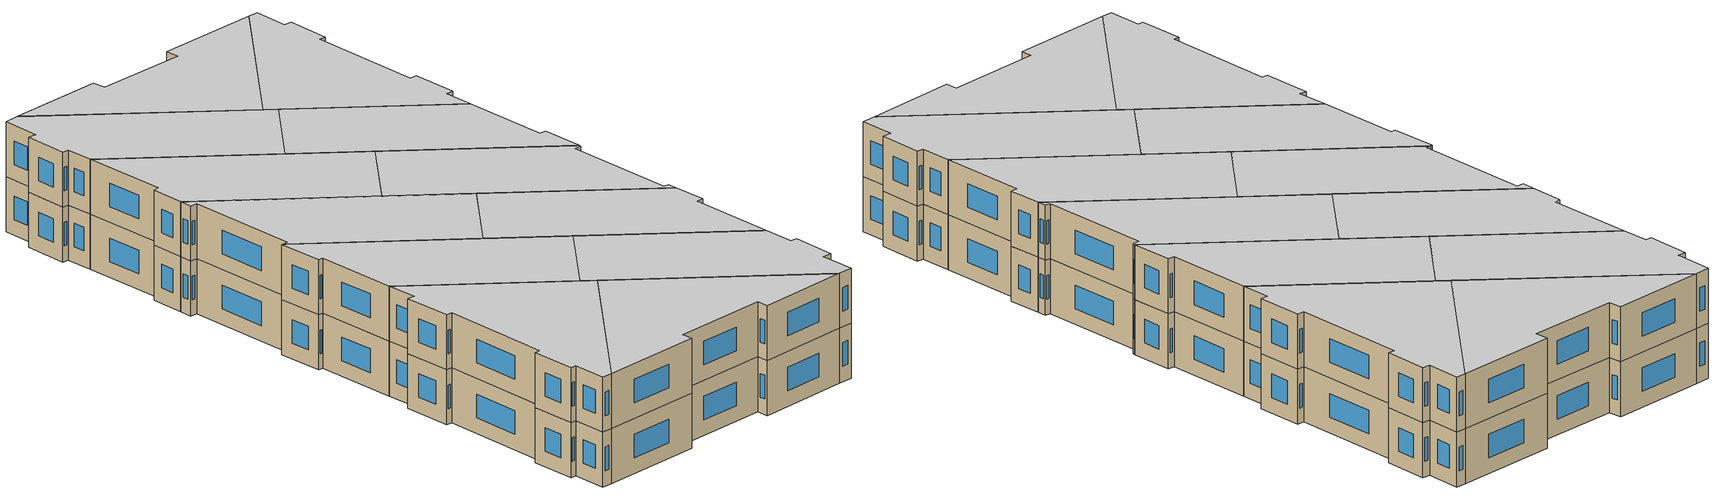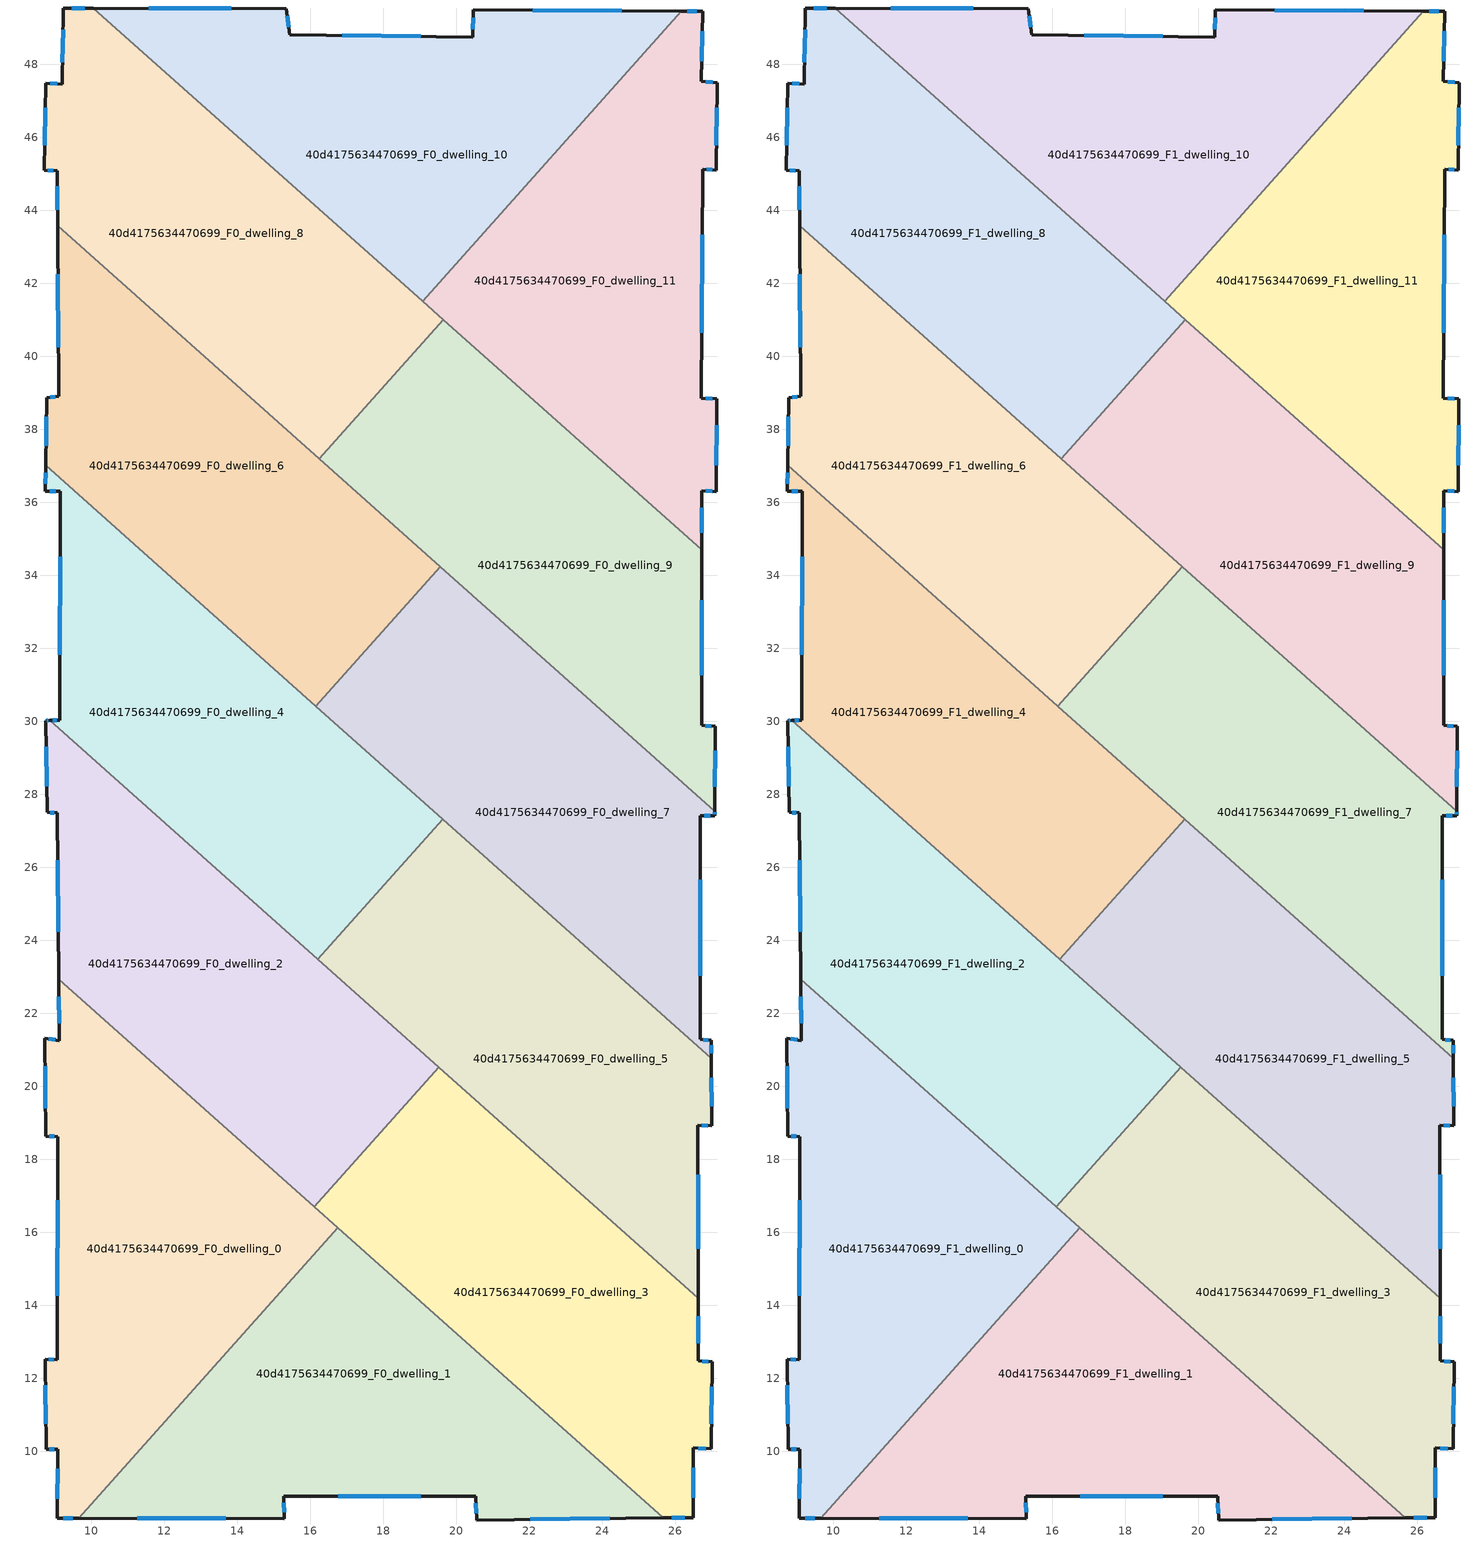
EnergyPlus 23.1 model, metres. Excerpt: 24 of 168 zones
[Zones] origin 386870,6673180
40d4175634470699_F0_dwelling_0
 floor ground (EU_floor_Construction): 16.76,16.13 9.66,8.16 9.07,8.16 9.09,10.06 8.77,10.05 8.74,12.52 9.07,12.51 9.09,18.62 8.76,18.63 8.73,21.32 9.13,21.25 9.11,22.93 z0
 wall outside (EU_wall_Construction): 9.11,22.93 9.13,21.25 8.73,21.32 8.76,18.63 9.09,18.62 9.07,12.51 8.74,12.52 8.77,10.05 9.09,10.06 9.07,8.16 9.66,8.16 z0:3
 wall to 40d4175634470699_F0_dwelling_1 (EU_wall_Construction): 9.66,8.16 16.76,16.13 z0:3
 wall to 40d4175634470699_F0_dwelling_2 (EU_wall_Construction): 16.12,16.7 9.11,22.93 z0:3
 wall to 40d4175634470699_F0_dwelling_3 (EU_wall_Construction): 16.75,16.13 16.12,16.7 z0:3
 window (EU_Window_Construction): 8.75,11.82 8.76,10.76 / 8.98,12.51 8.84,12.52 / 9.08,16.88 9.08,14.26 / 8.85,18.63 8.99,18.63 / 8.74,20.55 8.75,19.4 / 9.01,21.27 8.85,21.3 / 9.12,22.45 9.12,21.73 / 9.24,8.16 9.49,8.16 / 9.08,9.52 9.07,8.7 / 8.86,10.05 9,10.06 z0.86:2.14
40d4175634470699_F0_dwelling_1
 floor ground (EU_floor_Construction): 25.68,8.18 20.56,8.12 20.53,8.77 15.27,8.77 15.29,8.16 9.66,8.16 16.76,16.13 z0
 wall outside (EU_wall_Construction): 9.66,8.16 15.29,8.16 15.27,8.77 20.53,8.77 20.56,8.12 25.68,8.18 z0:3
 wall to 40d4175634470699_F0_dwelling_3 (EU_wall_Construction): 25.68,8.18 16.76,16.13 z0:3
 window (EU_Window_Construction): 11.27,8.16 13.68,8.16 / 22.02,8.14 24.22,8.16 / 20.54,8.58 20.56,8.3 / 16.78,8.77 19.03,8.77 / 15.29,8.33 15.28,8.6 z0.86:2.14
40d4175634470699_F0_dwelling_10
 floor ground (EU_floor_Construction): 26.16,49.45 19.08,41.5 10.06,49.54 15.35,49.53 15.45,48.81 20.46,48.74 20.47,49.49 z0
 wall outside (EU_wall_Construction): 26.16,49.45 20.47,49.49 20.46,48.74 15.45,48.81 15.35,49.53 10.06,49.54 z0:3
 wall to 40d4175634470699_F0_dwelling_11 (EU_wall_Construction): 19.08,41.5 26.16,49.45 z0:3
 wall to 40d4175634470699_F0_dwelling_8 (EU_wall_Construction): 10.06,49.54 19.08,41.5 z0:3
 window (EU_Window_Construction): 13.84,49.53 11.57,49.53 / 15.42,49.02 15.38,49.32 / 19.03,48.76 16.88,48.79 / 20.47,49.28 20.46,48.95 / 24.54,49.46 22.1,49.48 z0.86:2.14
40d4175634470699_F0_dwelling_11
 floor ground (EU_floor_Construction): 26.76,49.45 26.71,47.53 27.16,47.49 27.12,45.1 26.76,45.12 26.72,38.85 27.14,38.83 27.13,36.29 26.72,36.32 26.72,34.7 19.08,41.5 26.16,49.45 z0
 wall outside (EU_wall_Construction): 26.72,34.7 26.72,36.32 27.13,36.29 27.14,38.83 26.72,38.85 26.76,45.12 27.12,45.1 27.16,47.49 26.71,47.53 26.76,49.45 26.16,49.45 z0:3
 wall to 40d4175634470699_F0_dwelling_9 (EU_wall_Construction): 19.65,41 26.72,34.7 z0:3
 wall to 40d4175634470699_F0_dwelling_8 (EU_wall_Construction): 19.08,41.5 19.65,41 z0:3
 window (EU_Window_Construction): 27.13,45.78 27.15,46.81 / 26.86,45.12 27.02,45.11 / 26.73,40.64 26.75,43.33 / 27.02,38.84 26.84,38.84 / 27.13,37.02 27.14,38.11 / 26.84,36.31 27.01,36.3 / 26.72,35.16 26.72,35.85 / 26.59,49.45 26.33,49.45 / 26.73,48.07 26.74,48.9 / 27.03,47.5 26.84,47.52 z0.86:2.14
40d4175634470699_F0_dwelling_2
 floor ground (EU_floor_Construction): 19.53,20.52 16.12,16.7 9.11,22.93 9.07,27.5 8.8,27.5 8.75,30.02 8.86,30.02 z0
 wall outside (EU_wall_Construction): 8.86,30.02 8.75,30.02 8.8,27.5 9.07,27.5 9.11,22.93 z0:3
 wall to 40d4175634470699_F0_dwelling_3 (EU_wall_Construction): 16.12,16.7 19.53,20.52 z0:3
 wall to 40d4175634470699_F0_dwelling_4 (EU_wall_Construction): 16.21,23.48 8.86,30.02 z0:3
 wall to 40d4175634470699_F0_dwelling_5 (EU_wall_Construction): 19.53,20.52 16.21,23.48 z0:3
 window (EU_Window_Construction): 8.77,29.3 8.79,28.22 / 8.83,30.02 8.78,30.02 / 9.08,26.19 9.1,24.24 / 8.88,27.5 8.99,27.5 z0.86:2.14
40d4175634470699_F0_dwelling_3
 floor ground (EU_floor_Construction): 26.64,14.19 26.64,12.48 27.02,12.45 26.99,10.07 26.49,10.09 26.5,8.19 25.68,8.18 16.12,16.7 19.53,20.52 z0
 wall outside (EU_wall_Construction): 25.68,8.18 26.5,8.19 26.49,10.09 26.99,10.07 27.02,12.45 26.64,12.48 26.64,14.19 z0:3
 wall to 40d4175634470699_F0_dwelling_5 (EU_wall_Construction): 26.64,14.19 19.53,20.52 z0:3
 window (EU_Window_Construction): 26.5,8.73 26.49,9.55 / 25.91,8.18 26.26,8.18 / 26.64,12.97 26.64,13.7 / 26.91,12.46 26.75,12.47 / 27,10.75 27.01,11.77 / 26.63,10.09 26.85,10.08 z0.86:2.14
40d4175634470699_F0_dwelling_4
 floor ground (EU_floor_Construction): 19.64,27.32 16.21,23.48 8.86,30.02 9.15,30.03 9.15,36.3 8.75,36.3 8.76,37.01 z0
 wall outside (EU_wall_Construction): 8.76,37.01 8.75,36.3 9.15,36.3 9.15,30.03 8.86,30.02 z0:3
 wall to 40d4175634470699_F0_dwelling_5 (EU_wall_Construction): 16.21,23.48 19.64,27.32 z0:3
 wall to 40d4175634470699_F0_dwelling_6 (EU_wall_Construction): 16.16,30.42 8.76,37.01 z0:3
 wall to 40d4175634470699_F0_dwelling_7 (EU_wall_Construction): 19.64,27.32 16.16,30.42 z0:3
 window (EU_Window_Construction): 8.86,36.3 9.04,36.3 / 8.75,36.81 8.75,36.5 / 9.07,30.03 8.95,30.03 / 9.15,34.51 9.15,31.82 z0.86:2.14
40d4175634470699_F0_dwelling_5
 floor ground (EU_floor_Construction): 26.99,20.76 27.01,18.92 26.63,18.93 26.64,14.19 16.21,23.48 19.64,27.32 z0
 wall outside (EU_wall_Construction): 26.64,14.19 26.63,18.93 27.01,18.92 26.99,20.76 z0:3
 wall to 40d4175634470699_F0_dwelling_7 (EU_wall_Construction): 26.99,20.76 19.64,27.32 z0:3
 window (EU_Window_Construction): 27,19.45 27,20.24 / 26.74,18.93 26.9,18.93 / 26.63,15.55 26.63,17.58 z0.86:2.14
40d4175634470699_F0_dwelling_6
 floor ground (EU_floor_Construction): 19.56,34.24 16.16,30.42 8.76,37.01 8.78,38.87 9.12,38.91 9.08,43.58 z0
 wall outside (EU_wall_Construction): 9.08,43.58 9.12,38.91 8.78,38.87 8.76,37.01 z0:3
 wall to 40d4175634470699_F0_dwelling_7 (EU_wall_Construction): 16.16,30.42 19.56,34.24 z0:3
 wall to 40d4175634470699_F0_dwelling_8 (EU_wall_Construction): 16.26,37.19 9.08,43.58 z0:3
 wall to 40d4175634470699_F0_dwelling_9 (EU_wall_Construction): 19.56,34.24 16.26,37.19 z0:3
 window (EU_Window_Construction): 9.09,42.24 9.11,40.24 / 8.78,38.34 8.77,37.54 / 9.02,38.89 8.88,38.88 z0.86:2.14
40d4175634470699_F0_dwelling_7
 floor ground (EU_floor_Construction): 27.08,27.54 27.08,27.41 26.69,27.41 26.68,21.28 26.99,21.26 26.99,20.76 16.16,30.42 19.56,34.24 z0
 wall outside (EU_wall_Construction): 26.99,20.76 26.99,21.26 26.68,21.28 26.69,27.41 27.08,27.41 27.08,27.54 z0:3
 wall to 40d4175634470699_F0_dwelling_9 (EU_wall_Construction): 27.08,27.54 19.56,34.24 z0:3
 window (EU_Window_Construction): 26.99,20.91 26.99,21.12 / 27.08,27.45 27.08,27.5 / 26.8,27.41 26.97,27.41 / 26.69,23.03 26.69,25.66 / 26.9,21.27 26.77,21.28 z0.86:2.14
40d4175634470699_F0_dwelling_8
 floor ground (EU_floor_Construction): 19.65,41 16.26,37.19 9.08,43.58 9.07,45.08 8.72,45.09 8.76,47.48 9.21,47.46 9.24,49.54 10.06,49.54 z0
 wall outside (EU_wall_Construction): 10.06,49.54 9.24,49.54 9.21,47.46 8.76,47.48 8.72,45.09 9.07,45.08 9.08,43.58 z0:3
 wall to 40d4175634470699_F0_dwelling_9 (EU_wall_Construction): 16.26,37.19 19.65,41 z0:3
 window (EU_Window_Construction): 8.75,46.8 8.73,45.78 / 9.08,47.46 8.89,47.48 / 9.23,48.94 9.22,48.05 / 9.83,49.54 9.48,49.54 / 9.08,44.65 9.08,44.01 / 8.82,45.09 8.97,45.09 z0.86:2.14
40d4175634470699_F0_dwelling_9
 floor ground (EU_floor_Construction): 26.72,34.7 26.72,29.89 27.1,29.86 27.08,27.54 16.26,37.19 19.65,41 z0
 wall outside (EU_wall_Construction): 27.08,27.54 27.1,29.86 26.72,29.89 26.72,34.7 z0:3
 window (EU_Window_Construction): 26.72,31.26 26.72,33.32 / 26.99,29.87 26.83,29.88 / 27.09,28.2 27.1,29.2 z0.86:2.14
40d4175634470699_F1_dwelling_0
 floor to 40d4175634470699_F0_dwelling_0 (EU_floor_Construction): 16.76,16.13 9.66,8.16 9.07,8.16 9.09,10.06 8.77,10.05 8.74,12.52 9.07,12.51 9.09,18.62 8.76,18.63 8.73,21.32 9.13,21.25 9.11,22.93 z3
 wall outside (EU_wall_Construction): 9.11,22.93 9.13,21.25 8.73,21.32 8.76,18.63 9.09,18.62 9.07,12.51 8.74,12.52 8.77,10.05 9.09,10.06 9.07,8.16 9.66,8.16 z3:6
 wall to 40d4175634470699_F1_dwelling_1 (EU_wall_Construction): 9.66,8.16 16.76,16.13 z3:6
 wall to 40d4175634470699_F1_dwelling_2 (EU_wall_Construction): 16.12,16.7 9.11,22.93 z3:6
 wall to 40d4175634470699_F1_dwelling_3 (EU_wall_Construction): 16.75,16.13 16.12,16.7 z3:6
 window (EU_Window_Construction): 8.75,11.82 8.76,10.76 / 8.98,12.51 8.84,12.52 / 9.08,16.88 9.08,14.26 / 8.85,18.63 8.99,18.63 / 8.74,20.55 8.75,19.4 / 9.01,21.27 8.85,21.3 / 9.12,22.45 9.12,21.73 / 9.24,8.16 9.49,8.16 / 9.08,9.52 9.07,8.7 / 8.86,10.05 9,10.06 z3.86:5.14
 ceiling to 40d4175634470699_F2_dwelling_0 (EU_floor_Construction): 9.66,8.16 16.76,16.13 9.11,22.93 9.13,21.25 8.73,21.32 8.76,18.63 9.09,18.62 9.07,12.51 8.74,12.52 8.77,10.05 9.09,10.06 9.07,8.16 z6
40d4175634470699_F1_dwelling_1
 floor to 40d4175634470699_F0_dwelling_1 (EU_floor_Construction): 25.68,8.18 20.56,8.12 20.53,8.77 15.27,8.77 15.29,8.16 9.66,8.16 16.76,16.13 z3
 wall outside (EU_wall_Construction): 9.66,8.16 15.29,8.16 15.27,8.77 20.53,8.77 20.56,8.12 25.68,8.18 z3:6
 wall to 40d4175634470699_F1_dwelling_3 (EU_wall_Construction): 25.68,8.18 16.76,16.13 z3:6
 window (EU_Window_Construction): 11.27,8.16 13.68,8.16 / 22.02,8.14 24.22,8.16 / 20.54,8.58 20.56,8.3 / 16.78,8.77 19.03,8.77 / 15.29,8.33 15.28,8.6 z3.86:5.14
 ceiling to 40d4175634470699_F2_dwelling_1 (EU_floor_Construction): 25.68,8.18 16.76,16.13 9.66,8.16 15.29,8.16 15.27,8.77 20.53,8.77 20.56,8.12 z6
40d4175634470699_F1_dwelling_10
 floor to 40d4175634470699_F0_dwelling_10 (EU_floor_Construction): 26.16,49.45 19.08,41.5 10.06,49.54 15.35,49.53 15.45,48.81 20.46,48.74 20.47,49.49 z3
 wall outside (EU_wall_Construction): 26.16,49.45 20.47,49.49 20.46,48.74 15.45,48.81 15.35,49.53 10.06,49.54 z3:6
 wall to 40d4175634470699_F1_dwelling_11 (EU_wall_Construction): 19.08,41.5 26.16,49.45 z3:6
 wall to 40d4175634470699_F1_dwelling_8 (EU_wall_Construction): 10.06,49.54 19.08,41.5 z3:6
 window (EU_Window_Construction): 13.84,49.53 11.57,49.53 / 15.42,49.02 15.38,49.32 / 19.03,48.76 16.88,48.79 / 20.47,49.28 20.46,48.95 / 24.54,49.46 22.1,49.48 z3.86:5.14
 ceiling to 40d4175634470699_F2_dwelling_10 (EU_floor_Construction): 19.08,41.5 26.16,49.45 20.47,49.49 20.46,48.74 15.45,48.81 15.35,49.53 10.06,49.54 z6
40d4175634470699_F1_dwelling_11
 floor to 40d4175634470699_F0_dwelling_11 (EU_floor_Construction): 26.76,49.45 26.71,47.53 27.16,47.49 27.12,45.1 26.76,45.12 26.72,38.85 27.14,38.83 27.13,36.29 26.72,36.32 26.72,34.7 19.08,41.5 26.16,49.45 z3
 wall outside (EU_wall_Construction): 26.72,34.7 26.72,36.32 27.13,36.29 27.14,38.83 26.72,38.85 26.76,45.12 27.12,45.1 27.16,47.49 26.71,47.53 26.76,49.45 26.16,49.45 z3:6
 wall to 40d4175634470699_F1_dwelling_9 (EU_wall_Construction): 19.65,41 26.72,34.7 z3:6
 wall to 40d4175634470699_F1_dwelling_8 (EU_wall_Construction): 19.08,41.5 19.65,41 z3:6
 window (EU_Window_Construction): 27.13,45.78 27.15,46.81 / 26.86,45.12 27.02,45.11 / 26.73,40.64 26.75,43.33 / 27.02,38.84 26.84,38.84 / 27.13,37.02 27.14,38.11 / 26.84,36.31 27.01,36.3 / 26.72,35.16 26.72,35.85 / 26.59,49.45 26.33,49.45 / 26.73,48.07 26.74,48.9 / 27.03,47.5 26.84,47.52 z3.86:5.14
 ceiling to 40d4175634470699_F2_dwelling_11 (EU_floor_Construction): 26.72,34.7 26.72,36.32 27.13,36.29 27.14,38.83 26.72,38.85 26.76,45.12 27.12,45.1 27.16,47.49 26.71,47.53 26.76,49.45 26.16,49.45 19.08,41.5 z6
40d4175634470699_F1_dwelling_2
 floor to 40d4175634470699_F0_dwelling_2 (EU_floor_Construction): 19.53,20.52 16.12,16.7 9.11,22.93 9.07,27.5 8.8,27.5 8.75,30.02 8.86,30.02 z3
 wall outside (EU_wall_Construction): 8.86,30.02 8.75,30.02 8.8,27.5 9.07,27.5 9.11,22.93 z3:6
 wall to 40d4175634470699_F1_dwelling_3 (EU_wall_Construction): 16.12,16.7 19.53,20.52 z3:6
 wall to 40d4175634470699_F1_dwelling_4 (EU_wall_Construction): 16.21,23.48 8.86,30.02 z3:6
 wall to 40d4175634470699_F1_dwelling_5 (EU_wall_Construction): 19.53,20.52 16.21,23.48 z3:6
 window (EU_Window_Construction): 8.77,29.3 8.79,28.22 / 8.83,30.02 8.78,30.02 / 9.08,26.19 9.1,24.24 / 8.88,27.5 8.99,27.5 z3.86:5.14
 ceiling to 40d4175634470699_F2_dwelling_2 (EU_floor_Construction): 16.12,16.7 19.53,20.52 8.86,30.02 8.75,30.02 8.8,27.5 9.07,27.5 9.11,22.93 z6
40d4175634470699_F1_dwelling_3
 floor to 40d4175634470699_F0_dwelling_3 (EU_floor_Construction): 26.64,14.19 26.64,12.48 27.02,12.45 26.99,10.07 26.49,10.09 26.5,8.19 25.68,8.18 16.12,16.7 19.53,20.52 z3
 wall outside (EU_wall_Construction): 25.68,8.18 26.5,8.19 26.49,10.09 26.99,10.07 27.02,12.45 26.64,12.48 26.64,14.19 z3:6
 wall to 40d4175634470699_F1_dwelling_5 (EU_wall_Construction): 26.64,14.19 19.53,20.52 z3:6
 window (EU_Window_Construction): 26.5,8.73 26.49,9.55 / 25.91,8.18 26.26,8.18 / 26.64,12.97 26.64,13.7 / 26.91,12.46 26.75,12.47 / 27,10.75 27.01,11.77 / 26.63,10.09 26.85,10.08 z3.86:5.14
 ceiling to 40d4175634470699_F2_dwelling_3 (EU_floor_Construction): 26.5,8.19 26.49,10.09 26.99,10.07 27.02,12.45 26.64,12.48 26.64,14.19 19.53,20.52 16.12,16.7 25.68,8.18 z6
40d4175634470699_F1_dwelling_4
 floor to 40d4175634470699_F0_dwelling_4 (EU_floor_Construction): 19.64,27.32 16.21,23.48 8.86,30.02 9.15,30.03 9.15,36.3 8.75,36.3 8.76,37.01 z3
 wall outside (EU_wall_Construction): 8.76,37.01 8.75,36.3 9.15,36.3 9.15,30.03 8.86,30.02 z3:6
 wall to 40d4175634470699_F1_dwelling_5 (EU_wall_Construction): 16.21,23.48 19.64,27.32 z3:6
 wall to 40d4175634470699_F1_dwelling_6 (EU_wall_Construction): 16.16,30.42 8.76,37.01 z3:6
 wall to 40d4175634470699_F1_dwelling_7 (EU_wall_Construction): 19.64,27.32 16.16,30.42 z3:6
 window (EU_Window_Construction): 8.86,36.3 9.04,36.3 / 8.75,36.81 8.75,36.5 / 9.07,30.03 8.95,30.03 / 9.15,34.51 9.15,31.82 z3.86:5.14
 ceiling to 40d4175634470699_F2_dwelling_4 (EU_floor_Construction): 16.21,23.48 19.64,27.32 8.76,37.01 8.75,36.3 9.15,36.3 9.15,30.03 8.86,30.02 z6
40d4175634470699_F1_dwelling_5
 floor to 40d4175634470699_F0_dwelling_5 (EU_floor_Construction): 26.99,20.76 27.01,18.92 26.63,18.93 26.64,14.19 16.21,23.48 19.64,27.32 z3
 wall outside (EU_wall_Construction): 26.64,14.19 26.63,18.93 27.01,18.92 26.99,20.76 z3:6
 wall to 40d4175634470699_F1_dwelling_7 (EU_wall_Construction): 26.99,20.76 19.64,27.32 z3:6
 window (EU_Window_Construction): 27,19.45 27,20.24 / 26.74,18.93 26.9,18.93 / 26.63,15.55 26.63,17.58 z3.86:5.14
 ceiling to 40d4175634470699_F2_dwelling_5 (EU_floor_Construction): 26.64,14.19 26.63,18.93 27.01,18.92 26.99,20.76 19.64,27.32 16.21,23.48 z6
40d4175634470699_F1_dwelling_6
 floor to 40d4175634470699_F0_dwelling_6 (EU_floor_Construction): 19.56,34.24 16.16,30.42 8.76,37.01 8.78,38.87 9.12,38.91 9.08,43.58 z3
 wall outside (EU_wall_Construction): 9.08,43.58 9.12,38.91 8.78,38.87 8.76,37.01 z3:6
 wall to 40d4175634470699_F1_dwelling_7 (EU_wall_Construction): 16.16,30.42 19.56,34.24 z3:6
 wall to 40d4175634470699_F1_dwelling_8 (EU_wall_Construction): 16.26,37.19 9.08,43.58 z3:6
 wall to 40d4175634470699_F1_dwelling_9 (EU_wall_Construction): 19.56,34.24 16.26,37.19 z3:6
 window (EU_Window_Construction): 9.09,42.24 9.11,40.24 / 8.78,38.34 8.77,37.54 / 9.02,38.89 8.88,38.88 z3.86:5.14
 ceiling to 40d4175634470699_F2_dwelling_6 (EU_floor_Construction): 16.16,30.42 19.56,34.24 9.08,43.58 9.12,38.91 8.78,38.87 8.76,37.01 z6
40d4175634470699_F1_dwelling_7
 floor to 40d4175634470699_F0_dwelling_7 (EU_floor_Construction): 27.08,27.54 27.08,27.41 26.69,27.41 26.68,21.28 26.99,21.26 26.99,20.76 16.16,30.42 19.56,34.24 z3
 wall outside (EU_wall_Construction): 26.99,20.76 26.99,21.26 26.68,21.28 26.69,27.41 27.08,27.41 27.08,27.54 z3:6
 wall to 40d4175634470699_F1_dwelling_9 (EU_wall_Construction): 27.08,27.54 19.56,34.24 z3:6
 window (EU_Window_Construction): 26.99,20.91 26.99,21.12 / 27.08,27.45 27.08,27.5 / 26.8,27.41 26.97,27.41 / 26.69,23.03 26.69,25.66 / 26.9,21.27 26.77,21.28 z3.86:5.14
 ceiling to 40d4175634470699_F2_dwelling_7 (EU_floor_Construction): 26.99,20.76 26.99,21.26 26.68,21.28 26.69,27.41 27.08,27.41 27.08,27.54 19.56,34.24 16.16,30.42 z6
40d4175634470699_F1_dwelling_8
 floor to 40d4175634470699_F0_dwelling_8 (EU_floor_Construction): 19.65,41 16.26,37.19 9.08,43.58 9.07,45.08 8.72,45.09 8.76,47.48 9.21,47.46 9.24,49.54 10.06,49.54 z3
 wall outside (EU_wall_Construction): 10.06,49.54 9.24,49.54 9.21,47.46 8.76,47.48 8.72,45.09 9.07,45.08 9.08,43.58 z3:6
 wall to 40d4175634470699_F1_dwelling_9 (EU_wall_Construction): 16.26,37.19 19.65,41 z3:6
 window (EU_Window_Construction): 8.75,46.8 8.73,45.78 / 9.08,47.46 8.89,47.48 / 9.23,48.94 9.22,48.05 / 9.83,49.54 9.48,49.54 / 9.08,44.65 9.08,44.01 / 8.82,45.09 8.97,45.09 z3.86:5.14
 ceiling to 40d4175634470699_F2_dwelling_8 (EU_floor_Construction): 16.26,37.19 19.65,41 10.06,49.54 9.24,49.54 9.21,47.46 8.76,47.48 8.72,45.09 9.07,45.08 9.08,43.58 z6
40d4175634470699_F1_dwelling_9
 floor to 40d4175634470699_F0_dwelling_9 (EU_floor_Construction): 26.72,34.7 26.72,29.89 27.1,29.86 27.08,27.54 16.26,37.19 19.65,41 z3
 wall outside (EU_wall_Construction): 27.08,27.54 27.1,29.86 26.72,29.89 26.72,34.7 z3:6
 window (EU_Window_Construction): 26.72,31.26 26.72,33.32 / 26.99,29.87 26.83,29.88 / 27.09,28.2 27.1,29.2 z3.86:5.14
 ceiling to 40d4175634470699_F2_dwelling_9 (EU_floor_Construction): 27.08,27.54 27.1,29.86 26.72,29.89 26.72,34.7 19.65,41 16.26,37.19 z6
[Building]
EU S2 Campaign: North Axis=0; Terrain=City; Solar Distribution=FullExterior
[Site:Location]
Helsinki-Vantaa.AP: Latitude=60.317; Longitude=24.963; Time Zone=2; Elevation=54.6
[SizingPeriod:WeatherFileDays]
AnnualSizingPeriod: Begin Month=1; Begin Day of Month=1; End Month=12; End Day of Month=31; Day of Week for Start Day=Monday; Use Weather File Daylight Saving Period=No; Use Weather File Rain and Snow Indicators=No
[MATERIAL]
EU_InternalMass_Material: Roughness=MediumRough; Thickness=0.1; Conductivity=1; Density=1800; Specific Heat=900; Thermal Absorptance=0.9; Solar Absorptance=0.7; Visible Absorptance=0.7
[MATERIAL:NOMASS] Roughness=MediumRough; Thermal Absorptance=0.9; Solar Absorptance=0.7; Visible Absorptance=0.7
Name | Thermal Resistance
EU_wall_NoMass | 1.10183
EU_floor_NoMass | 1.70606
[WINDOWMATERIAL:SIMPLEGLAZINGSYSTEM]
EU_Window_SimpleGlazing: UFactor=3.11035; Solar Heat Gain Coefficient=0.8; Visible Transmittance=0.8
[CONSTRUCTION]
EU_wall_Construction: EU_wall_NoMass
EU_floor_Construction: EU_floor_NoMass
EU_Window_Construction: EU_Window_SimpleGlazing
EU_InternalMass_Construction: EU_InternalMass_Material
[ZONE] Type=1; Multiplier=1; Ceiling Height=autocalculate; Floor Area=autocalculate; Part of Total Floor Area=Yes
Name | Volume
40d4175634470699_F0_dwelling_0; 40d4175634470699_F1_dwelling_0 | 182.211
40d4175634470699_F0_dwelling_1; 40d4175634470699_F1_dwelling_1; 40d4175634470699_F0_dwelling_6; 40d4175634470699_F1_dwelling_6 | 182.188
40d4175634470699_F0_dwelling_10; 40d4175634470699_F1_dwelling_10; 40d4175634470699_F0_dwelling_3; 40d4175634470699_F1_dwelling_3 | 182.21
40d4175634470699_F0_dwelling_11; 40d4175634470699_F1_dwelling_11 | 182.204
40d4175634470699_F0_dwelling_2; 40d4175634470699_F1_dwelling_2 | 182.213
40d4175634470699_F0_dwelling_4; 40d4175634470699_F1_dwelling_4 | 182.209
40d4175634470699_F0_dwelling_5; 40d4175634470699_F1_dwelling_5 | 182.194
40d4175634470699_F0_dwelling_7; 40d4175634470699_F1_dwelling_7 | 182.202
40d4175634470699_F0_dwelling_8; 40d4175634470699_F1_dwelling_8 | 182.199
40d4175634470699_F0_dwelling_9; 40d4175634470699_F1_dwelling_9 | 182.205
[INTERNALMASS] Construction=EU_InternalMass_Construction
Name | Zone or ZoneList | Surface Area
40d4175634470699_F0_dwelling_0_EU_InternalMass | 40d4175634470699_F0_dwelling_0 | 60.7366
40d4175634470699_F0_dwelling_1_EU_InternalMass | 40d4175634470699_F0_dwelling_1 | 60.7292
40d4175634470699_F0_dwelling_2_EU_InternalMass | 40d4175634470699_F0_dwelling_2 | 60.7376
40d4175634470699_F0_dwelling_3_EU_InternalMass | 40d4175634470699_F0_dwelling_3 | 60.7371
40d4175634470699_F0_dwelling_4_EU_InternalMass | 40d4175634470699_F0_dwelling_4 | 60.7362
40d4175634470699_F0_dwelling_5_EU_InternalMass | 40d4175634470699_F0_dwelling_5 | 60.7312
40d4175634470699_F0_dwelling_6_EU_InternalMass | 40d4175634470699_F0_dwelling_6 | 60.729
40d4175634470699_F0_dwelling_7_EU_InternalMass | 40d4175634470699_F0_dwelling_7 | 60.7345
40d4175634470699_F0_dwelling_8_EU_InternalMass | 40d4175634470699_F0_dwelling_8 | 60.7332
40d4175634470699_F0_dwelling_9_EU_InternalMass | 40d4175634470699_F0_dwelling_9 | 60.7349
40d4175634470699_F0_dwelling_10_EU_InternalMass | 40d4175634470699_F0_dwelling_10 | 60.7366
40d4175634470699_F0_dwelling_11_EU_InternalMass | 40d4175634470699_F0_dwelling_11 | 60.7352
40d4175634470699_F1_dwelling_0_EU_InternalMass | 40d4175634470699_F1_dwelling_0 | 60.7366
40d4175634470699_F1_dwelling_1_EU_InternalMass | 40d4175634470699_F1_dwelling_1 | 60.7292
40d4175634470699_F1_dwelling_2_EU_InternalMass | 40d4175634470699_F1_dwelling_2 | 60.7376
40d4175634470699_F1_dwelling_3_EU_InternalMass | 40d4175634470699_F1_dwelling_3 | 60.7371
40d4175634470699_F1_dwelling_4_EU_InternalMass | 40d4175634470699_F1_dwelling_4 | 60.7362
40d4175634470699_F1_dwelling_5_EU_InternalMass | 40d4175634470699_F1_dwelling_5 | 60.7312
40d4175634470699_F1_dwelling_6_EU_InternalMass | 40d4175634470699_F1_dwelling_6 | 60.729
40d4175634470699_F1_dwelling_7_EU_InternalMass | 40d4175634470699_F1_dwelling_7 | 60.7345
40d4175634470699_F1_dwelling_8_EU_InternalMass | 40d4175634470699_F1_dwelling_8 | 60.7332
40d4175634470699_F1_dwelling_9_EU_InternalMass | 40d4175634470699_F1_dwelling_9 | 60.7349
40d4175634470699_F1_dwelling_10_EU_InternalMass | 40d4175634470699_F1_dwelling_10 | 60.7366
40d4175634470699_F1_dwelling_11_EU_InternalMass | 40d4175634470699_F1_dwelling_11 | 60.7352
[OTHEREQUIPMENT] Fuel Type=Electricity; Design Level Calculation Method=Watts/Area; Power per Zone Floor Area=1; Fraction Latent=0; Fraction Radiant=0; Fraction Lost=0; Carbon Dioxide Generation Rate=0; EndUse Subcategory=EU_Step8_InternalGains
Name | Zone or ZoneList or Space or SpaceList | Schedule
EU_Step8_InternalGain_40d4175634470699_F0_dwelling_0_f000 | 40d4175634470699_F0_dwelling_0 | EU_Step8_GainSchedule_40d4175634470699_F0_dwelling_0_f000
EU_Step8_InternalGain_40d4175634470699_F0_dwelling_1_f000 | 40d4175634470699_F0_dwelling_1 | EU_Step8_GainSchedule_40d4175634470699_F0_dwelling_1_f000
EU_Step8_InternalGain_40d4175634470699_F0_dwelling_2_f000 | 40d4175634470699_F0_dwelling_2 | EU_Step8_GainSchedule_40d4175634470699_F0_dwelling_2_f000
EU_Step8_InternalGain_40d4175634470699_F0_dwelling_3_f000 | 40d4175634470699_F0_dwelling_3 | EU_Step8_GainSchedule_40d4175634470699_F0_dwelling_3_f000
EU_Step8_InternalGain_40d4175634470699_F0_dwelling_4_f000 | 40d4175634470699_F0_dwelling_4 | EU_Step8_GainSchedule_40d4175634470699_F0_dwelling_4_f000
EU_Step8_InternalGain_40d4175634470699_F0_dwelling_5_f000 | 40d4175634470699_F0_dwelling_5 | EU_Step8_GainSchedule_40d4175634470699_F0_dwelling_5_f000
EU_Step8_InternalGain_40d4175634470699_F0_dwelling_6_f000 | 40d4175634470699_F0_dwelling_6 | EU_Step8_GainSchedule_40d4175634470699_F0_dwelling_6_f000
EU_Step8_InternalGain_40d4175634470699_F0_dwelling_7_f000 | 40d4175634470699_F0_dwelling_7 | EU_Step8_GainSchedule_40d4175634470699_F0_dwelling_7_f000
EU_Step8_InternalGain_40d4175634470699_F0_dwelling_8_f000 | 40d4175634470699_F0_dwelling_8 | EU_Step8_GainSchedule_40d4175634470699_F0_dwelling_8_f000
EU_Step8_InternalGain_40d4175634470699_F0_dwelling_9_f000 | 40d4175634470699_F0_dwelling_9 | EU_Step8_GainSchedule_40d4175634470699_F0_dwelling_9_f000
EU_Step8_InternalGain_40d4175634470699_F0_dwelling_10_f000 | 40d4175634470699_F0_dwelling_10 | EU_Step8_GainSchedule_40d4175634470699_F0_dwelling_10_f000
EU_Step8_InternalGain_40d4175634470699_F0_dwelling_11_f000 | 40d4175634470699_F0_dwelling_11 | EU_Step8_GainSchedule_40d4175634470699_F0_dwelling_11_f000
EU_Step8_InternalGain_40d4175634470699_F1_dwelling_0_f000 | 40d4175634470699_F1_dwelling_0 | EU_Step8_GainSchedule_40d4175634470699_F1_dwelling_0_f000
EU_Step8_InternalGain_40d4175634470699_F1_dwelling_1_f000 | 40d4175634470699_F1_dwelling_1 | EU_Step8_GainSchedule_40d4175634470699_F1_dwelling_1_f000
EU_Step8_InternalGain_40d4175634470699_F1_dwelling_2_f000 | 40d4175634470699_F1_dwelling_2 | EU_Step8_GainSchedule_40d4175634470699_F1_dwelling_2_f000
EU_Step8_InternalGain_40d4175634470699_F1_dwelling_3_f000 | 40d4175634470699_F1_dwelling_3 | EU_Step8_GainSchedule_40d4175634470699_F1_dwelling_3_f000
EU_Step8_InternalGain_40d4175634470699_F1_dwelling_4_f000 | 40d4175634470699_F1_dwelling_4 | EU_Step8_GainSchedule_40d4175634470699_F1_dwelling_4_f000
EU_Step8_InternalGain_40d4175634470699_F1_dwelling_5_f000 | 40d4175634470699_F1_dwelling_5 | EU_Step8_GainSchedule_40d4175634470699_F1_dwelling_5_f000
EU_Step8_InternalGain_40d4175634470699_F1_dwelling_6_f000 | 40d4175634470699_F1_dwelling_6 | EU_Step8_GainSchedule_40d4175634470699_F1_dwelling_6_f000
EU_Step8_InternalGain_40d4175634470699_F1_dwelling_7_f000 | 40d4175634470699_F1_dwelling_7 | EU_Step8_GainSchedule_40d4175634470699_F1_dwelling_7_f000
EU_Step8_InternalGain_40d4175634470699_F1_dwelling_8_f000 | 40d4175634470699_F1_dwelling_8 | EU_Step8_GainSchedule_40d4175634470699_F1_dwelling_8_f000
EU_Step8_InternalGain_40d4175634470699_F1_dwelling_9_f000 | 40d4175634470699_F1_dwelling_9 | EU_Step8_GainSchedule_40d4175634470699_F1_dwelling_9_f000
EU_Step8_InternalGain_40d4175634470699_F1_dwelling_10_f000 | 40d4175634470699_F1_dwelling_10 | EU_Step8_GainSchedule_40d4175634470699_F1_dwelling_10_f000
EU_Step8_InternalGain_40d4175634470699_F1_dwelling_11_f000 | 40d4175634470699_F1_dwelling_11 | EU_Step8_GainSchedule_40d4175634470699_F1_dwelling_11_f000
[ZONEVENTILATION:DESIGNFLOWRATE] Schedule=EU_AlwaysOn; Design Flow Rate Calculation Method=AirChanges/Hour; Air Changes per Hour=0.756316; Ventilation Type=Natural; Fan Pressure Rise=0; Fan Total Efficiency=1; Constant Term Coefficient=1; Temperature Term Coefficient=0; Velocity Term Coefficient=0; Velocity Squared Term Coefficient=0; Minimum Indoor Temperature=-100; Maximum Indoor Temperature=100; Delta Temperature=-100; Minimum Outdoor Temperature=-100; Maximum Outdoor Temperature=100; Maximum Wind Speed=40
Name | Zone or ZoneList or Space or SpaceList
EU_ConstantAir_40d4175634470699_F0_dwelling_0 | 40d4175634470699_F0_dwelling_0
EU_ConstantAir_40d4175634470699_F0_dwelling_1 | 40d4175634470699_F0_dwelling_1
EU_ConstantAir_40d4175634470699_F0_dwelling_2 | 40d4175634470699_F0_dwelling_2
EU_ConstantAir_40d4175634470699_F0_dwelling_3 | 40d4175634470699_F0_dwelling_3
EU_ConstantAir_40d4175634470699_F0_dwelling_4 | 40d4175634470699_F0_dwelling_4
EU_ConstantAir_40d4175634470699_F0_dwelling_5 | 40d4175634470699_F0_dwelling_5
EU_ConstantAir_40d4175634470699_F0_dwelling_6 | 40d4175634470699_F0_dwelling_6
EU_ConstantAir_40d4175634470699_F0_dwelling_7 | 40d4175634470699_F0_dwelling_7
EU_ConstantAir_40d4175634470699_F0_dwelling_8 | 40d4175634470699_F0_dwelling_8
EU_ConstantAir_40d4175634470699_F0_dwelling_9 | 40d4175634470699_F0_dwelling_9
EU_ConstantAir_40d4175634470699_F0_dwelling_10 | 40d4175634470699_F0_dwelling_10
EU_ConstantAir_40d4175634470699_F0_dwelling_11 | 40d4175634470699_F0_dwelling_11
EU_ConstantAir_40d4175634470699_F1_dwelling_0 | 40d4175634470699_F1_dwelling_0
EU_ConstantAir_40d4175634470699_F1_dwelling_1 | 40d4175634470699_F1_dwelling_1
EU_ConstantAir_40d4175634470699_F1_dwelling_2 | 40d4175634470699_F1_dwelling_2
EU_ConstantAir_40d4175634470699_F1_dwelling_3 | 40d4175634470699_F1_dwelling_3
EU_ConstantAir_40d4175634470699_F1_dwelling_4 | 40d4175634470699_F1_dwelling_4
EU_ConstantAir_40d4175634470699_F1_dwelling_5 | 40d4175634470699_F1_dwelling_5
EU_ConstantAir_40d4175634470699_F1_dwelling_6 | 40d4175634470699_F1_dwelling_6
EU_ConstantAir_40d4175634470699_F1_dwelling_7 | 40d4175634470699_F1_dwelling_7
EU_ConstantAir_40d4175634470699_F1_dwelling_8 | 40d4175634470699_F1_dwelling_8
EU_ConstantAir_40d4175634470699_F1_dwelling_9 | 40d4175634470699_F1_dwelling_9
EU_ConstantAir_40d4175634470699_F1_dwelling_10 | 40d4175634470699_F1_dwelling_10
EU_ConstantAir_40d4175634470699_F1_dwelling_11 | 40d4175634470699_F1_dwelling_11
[HVACTEMPLATE:THERMOSTAT] Constant Heating Setpoint=20; Constant Cooling Setpoint=50
EU_HeatOnly_40d4175634470699_F0_dwelling_0; EU_HeatOnly_40d4175634470699_F0_dwelling_1; EU_HeatOnly_40d4175634470699_F0_dwelling_2; EU_HeatOnly_40d4175634470699_F0_dwelling_3; EU_HeatOnly_40d4175634470699_F0_dwelling_4; EU_HeatOnly_40d4175634470699_F0_dwelling_5; EU_HeatOnly_40d4175634470699_F0_dwelling_6; EU_HeatOnly_40d4175634470699_F0_dwelling_7; EU_HeatOnly_40d4175634470699_F0_dwelling_8; EU_HeatOnly_40d4175634470699_F0_dwelling_9; EU_HeatOnly_40d4175634470699_F0_dwelling_10; EU_HeatOnly_40d4175634470699_F0_dwelling_11; EU_HeatOnly_40d4175634470699_F1_dwelling_0; EU_HeatOnly_40d4175634470699_F1_dwelling_1; EU_HeatOnly_40d4175634470699_F1_dwelling_2; EU_HeatOnly_40d4175634470699_F1_dwelling_3; EU_HeatOnly_40d4175634470699_F1_dwelling_4; EU_HeatOnly_40d4175634470699_F1_dwelling_5; EU_HeatOnly_40d4175634470699_F1_dwelling_6; EU_HeatOnly_40d4175634470699_F1_dwelling_7; EU_HeatOnly_40d4175634470699_F1_dwelling_8; EU_HeatOnly_40d4175634470699_F1_dwelling_9; EU_HeatOnly_40d4175634470699_F1_dwelling_10; EU_HeatOnly_40d4175634470699_F1_dwelling_11; EU_HeatOnly_40d4175634470699_F2_dwelling_0; EU_HeatOnly_40d4175634470699_F2_dwelling_1; EU_HeatOnly_40d4175634470699_F2_dwelling_2; EU_HeatOnly_40d4175634470699_F2_dwelling_3; EU_HeatOnly_40d4175634470699_F2_dwelling_4; EU_HeatOnly_40d4175634470699_F2_dwelling_5; EU_HeatOnly_40d4175634470699_F2_dwelling_6; EU_HeatOnly_40d4175634470699_F2_dwelling_7; EU_HeatOnly_40d4175634470699_F2_dwelling_8; EU_HeatOnly_40d4175634470699_F2_dwelling_9; EU_HeatOnly_40d4175634470699_F2_dwelling_10; EU_HeatOnly_40d4175634470699_F2_dwelling_11; EU_HeatOnly_40d4175634470699_F3_dwelling_0; EU_HeatOnly_40d4175634470699_F3_dwelling_1; EU_HeatOnly_40d4175634470699_F3_dwelling_2; EU_HeatOnly_40d4175634470699_F3_dwelling_3; EU_HeatOnly_40d4175634470699_F3_dwelling_4; EU_HeatOnly_40d4175634470699_F3_dwelling_5; EU_HeatOnly_40d4175634470699_F3_dwelling_6; EU_HeatOnly_40d4175634470699_F3_dwelling_7; EU_HeatOnly_40d4175634470699_F3_dwelling_8; EU_HeatOnly_40d4175634470699_F3_dwelling_9; EU_HeatOnly_40d4175634470699_F3_dwelling_10; EU_HeatOnly_40d4175634470699_F3_dwelling_11; EU_HeatOnly_40d4175634470699_F4_dwelling_0; EU_HeatOnly_40d4175634470699_F4_dwelling_1; EU_HeatOnly_40d4175634470699_F4_dwelling_2; EU_HeatOnly_40d4175634470699_F4_dwelling_3; EU_HeatOnly_40d4175634470699_F4_dwelling_4; EU_HeatOnly_40d4175634470699_F4_dwelling_5; EU_HeatOnly_40d4175634470699_F4_dwelling_6; EU_HeatOnly_40d4175634470699_F4_dwelling_7; EU_HeatOnly_40d4175634470699_F4_dwelling_8; EU_HeatOnly_40d4175634470699_F4_dwelling_9; EU_HeatOnly_40d4175634470699_F4_dwelling_10; EU_HeatOnly_40d4175634470699_F4_dwelling_11; EU_HeatOnly_40d4175634470699_F5_dwelling_0; EU_HeatOnly_40d4175634470699_F5_dwelling_1; EU_HeatOnly_40d4175634470699_F5_dwelling_2; EU_HeatOnly_40d4175634470699_F5_dwelling_3; EU_HeatOnly_40d4175634470699_F5_dwelling_4; EU_HeatOnly_40d4175634470699_F5_dwelling_5; EU_HeatOnly_40d4175634470699_F5_dwelling_6; EU_HeatOnly_40d4175634470699_F5_dwelling_7; EU_HeatOnly_40d4175634470699_F5_dwelling_8; EU_HeatOnly_40d4175634470699_F5_dwelling_9; EU_HeatOnly_40d4175634470699_F5_dwelling_10; EU_HeatOnly_40d4175634470699_F5_dwelling_11; EU_HeatOnly_40d4175634470699_F6_dwelling_0; EU_HeatOnly_40d4175634470699_F6_dwelling_1; EU_HeatOnly_40d4175634470699_F6_dwelling_2; EU_HeatOnly_40d4175634470699_F6_dwelling_3; EU_HeatOnly_40d4175634470699_F6_dwelling_4; EU_HeatOnly_40d4175634470699_F6_dwelling_5; EU_HeatOnly_40d4175634470699_F6_dwelling_6; EU_HeatOnly_40d4175634470699_F6_dwelling_7; EU_HeatOnly_40d4175634470699_F6_dwelling_8; EU_HeatOnly_40d4175634470699_F6_dwelling_9; EU_HeatOnly_40d4175634470699_F6_dwelling_10; EU_HeatOnly_40d4175634470699_F6_dwelling_11; EU_HeatOnly_40d4175634470699_F7_dwelling_0; EU_HeatOnly_40d4175634470699_F7_dwelling_1; EU_HeatOnly_40d4175634470699_F7_dwelling_2; EU_HeatOnly_40d4175634470699_F7_dwelling_3; EU_HeatOnly_40d4175634470699_F7_dwelling_4; EU_HeatOnly_40d4175634470699_F7_dwelling_5; EU_HeatOnly_40d4175634470699_F7_dwelling_6; EU_HeatOnly_40d4175634470699_F7_dwelling_7; EU_HeatOnly_40d4175634470699_F7_dwelling_8; EU_HeatOnly_40d4175634470699_F7_dwelling_9; EU_HeatOnly_40d4175634470699_F7_dwelling_10; EU_HeatOnly_40d4175634470699_F7_dwelling_11; EU_HeatOnly_40d4175634470699_F8_dwelling_0; EU_HeatOnly_40d4175634470699_F8_dwelling_1; EU_HeatOnly_40d4175634470699_F8_dwelling_2; EU_HeatOnly_40d4175634470699_F8_dwelling_3; EU_HeatOnly_40d4175634470699_F8_dwelling_4; EU_HeatOnly_40d4175634470699_F8_dwelling_5; EU_HeatOnly_40d4175634470699_F8_dwelling_6; EU_HeatOnly_40d4175634470699_F8_dwelling_7; EU_HeatOnly_40d4175634470699_F8_dwelling_8; EU_HeatOnly_40d4175634470699_F8_dwelling_9; EU_HeatOnly_40d4175634470699_F8_dwelling_10; EU_HeatOnly_40d4175634470699_F8_dwelling_11; EU_HeatOnly_40d4175634470699_F9_dwelling_0; EU_HeatOnly_40d4175634470699_F9_dwelling_1; EU_HeatOnly_40d4175634470699_F9_dwelling_2; EU_HeatOnly_40d4175634470699_F9_dwelling_3; EU_HeatOnly_40d4175634470699_F9_dwelling_4; EU_HeatOnly_40d4175634470699_F9_dwelling_5; EU_HeatOnly_40d4175634470699_F9_dwelling_6; EU_HeatOnly_40d4175634470699_F9_dwelling_7; EU_HeatOnly_40d4175634470699_F9_dwelling_8; EU_HeatOnly_40d4175634470699_F9_dwelling_9; EU_HeatOnly_40d4175634470699_F9_dwelling_10; EU_HeatOnly_40d4175634470699_F9_dwelling_11; EU_HeatOnly_40d4175634470699_F10_dwelling_0; EU_HeatOnly_40d4175634470699_F10_dwelling_1; EU_HeatOnly_40d4175634470699_F10_dwelling_2; EU_HeatOnly_40d4175634470699_F10_dwelling_3; EU_HeatOnly_40d4175634470699_F10_dwelling_4; EU_HeatOnly_40d4175634470699_F10_dwelling_5; EU_HeatOnly_40d4175634470699_F10_dwelling_6; EU_HeatOnly_40d4175634470699_F10_dwelling_7; EU_HeatOnly_40d4175634470699_F10_dwelling_8; EU_HeatOnly_40d4175634470699_F10_dwelling_9; EU_HeatOnly_40d4175634470699_F10_dwelling_10; EU_HeatOnly_40d4175634470699_F10_dwelling_11; EU_HeatOnly_40d4175634470699_F11_dwelling_0; EU_HeatOnly_40d4175634470699_F11_dwelling_1; EU_HeatOnly_40d4175634470699_F11_dwelling_2; EU_HeatOnly_40d4175634470699_F11_dwelling_3; EU_HeatOnly_40d4175634470699_F11_dwelling_4; EU_HeatOnly_40d4175634470699_F11_dwelling_5; EU_HeatOnly_40d4175634470699_F11_dwelling_6; EU_HeatOnly_40d4175634470699_F11_dwelling_7; EU_HeatOnly_40d4175634470699_F11_dwelling_8; EU_HeatOnly_40d4175634470699_F11_dwelling_9; EU_HeatOnly_40d4175634470699_F11_dwelling_10; EU_HeatOnly_40d4175634470699_F11_dwelling_11; EU_HeatOnly_40d4175634470699_F12_dwelling_0; EU_HeatOnly_40d4175634470699_F12_dwelling_1; EU_HeatOnly_40d4175634470699_F12_dwelling_2; EU_HeatOnly_40d4175634470699_F12_dwelling_3; EU_HeatOnly_40d4175634470699_F12_dwelling_4; EU_HeatOnly_40d4175634470699_F12_dwelling_5; EU_HeatOnly_40d4175634470699_F12_dwelling_6; EU_HeatOnly_40d4175634470699_F12_dwelling_7; EU_HeatOnly_40d4175634470699_F12_dwelling_8; EU_HeatOnly_40d4175634470699_F12_dwelling_9; EU_HeatOnly_40d4175634470699_F12_dwelling_10; EU_HeatOnly_40d4175634470699_F12_dwelling_11; EU_HeatOnly_40d4175634470699_F13_dwelling_0; EU_HeatOnly_40d4175634470699_F13_dwelling_1; EU_HeatOnly_40d4175634470699_F13_dwelling_2; EU_HeatOnly_40d4175634470699_F13_dwelling_3; EU_HeatOnly_40d4175634470699_F13_dwelling_4; EU_HeatOnly_40d4175634470699_F13_dwelling_5; EU_HeatOnly_40d4175634470699_F13_dwelling_6; EU_HeatOnly_40d4175634470699_F13_dwelling_7; EU_HeatOnly_40d4175634470699_F13_dwelling_8; EU_HeatOnly_40d4175634470699_F13_dwelling_9; EU_HeatOnly_40d4175634470699_F13_dwelling_10; EU_HeatOnly_40d4175634470699_F13_dwelling_11
[HVACTEMPLATE:ZONE:IDEALLOADSAIRSYSTEM] System Availability Schedule=EU_AlwaysOn; Maximum Heating Supply Air Temperature=50; Minimum Cooling Supply Air Temperature=13; Maximum Heating Supply Air Humidity Ratio=0.0156; Minimum Cooling Supply Air Humidity Ratio=0.0077; Heating Limit=NoLimit; Cooling Limit=NoLimit; Heating Availability Schedule=EU_AlwaysOn; Cooling Availability Schedule=EU_CoolingOff; Dehumidification Control Type=ConstantSensibleHeatRatio; Cooling Sensible Heat Ratio=0.7; Dehumidification Setpoint=60; Humidification Control Type=None; Humidification Setpoint=30; Outdoor Air Method=None; Outdoor Air Flow Rate per Person=0.00944; Outdoor Air Flow Rate per Zone Floor Area=0; Outdoor Air Flow Rate per Zone=0; Demand Controlled Ventilation Type=None; Outdoor Air Economizer Type=NoEconomizer; Heat Recovery Type=None; Sensible Heat Recovery Effectiveness=0.7; Latent Heat Recovery Effectiveness=0.65
Name | Template Thermostat
40d4175634470699_F0_dwelling_0 | EU_HeatOnly_40d4175634470699_F0_dwelling_0
40d4175634470699_F0_dwelling_1 | EU_HeatOnly_40d4175634470699_F0_dwelling_1
40d4175634470699_F0_dwelling_2 | EU_HeatOnly_40d4175634470699_F0_dwelling_2
40d4175634470699_F0_dwelling_3 | EU_HeatOnly_40d4175634470699_F0_dwelling_3
40d4175634470699_F0_dwelling_4 | EU_HeatOnly_40d4175634470699_F0_dwelling_4
40d4175634470699_F0_dwelling_5 | EU_HeatOnly_40d4175634470699_F0_dwelling_5
40d4175634470699_F0_dwelling_6 | EU_HeatOnly_40d4175634470699_F0_dwelling_6
40d4175634470699_F0_dwelling_7 | EU_HeatOnly_40d4175634470699_F0_dwelling_7
40d4175634470699_F0_dwelling_8 | EU_HeatOnly_40d4175634470699_F0_dwelling_8
40d4175634470699_F0_dwelling_9 | EU_HeatOnly_40d4175634470699_F0_dwelling_9
40d4175634470699_F0_dwelling_10 | EU_HeatOnly_40d4175634470699_F0_dwelling_10
40d4175634470699_F0_dwelling_11 | EU_HeatOnly_40d4175634470699_F0_dwelling_11
40d4175634470699_F1_dwelling_0 | EU_HeatOnly_40d4175634470699_F1_dwelling_0
40d4175634470699_F1_dwelling_1 | EU_HeatOnly_40d4175634470699_F1_dwelling_1
40d4175634470699_F1_dwelling_2 | EU_HeatOnly_40d4175634470699_F1_dwelling_2
40d4175634470699_F1_dwelling_3 | EU_HeatOnly_40d4175634470699_F1_dwelling_3
40d4175634470699_F1_dwelling_4 | EU_HeatOnly_40d4175634470699_F1_dwelling_4
40d4175634470699_F1_dwelling_5 | EU_HeatOnly_40d4175634470699_F1_dwelling_5
40d4175634470699_F1_dwelling_6 | EU_HeatOnly_40d4175634470699_F1_dwelling_6
40d4175634470699_F1_dwelling_7 | EU_HeatOnly_40d4175634470699_F1_dwelling_7
40d4175634470699_F1_dwelling_8 | EU_HeatOnly_40d4175634470699_F1_dwelling_8
40d4175634470699_F1_dwelling_9 | EU_HeatOnly_40d4175634470699_F1_dwelling_9
40d4175634470699_F1_dwelling_10 | EU_HeatOnly_40d4175634470699_F1_dwelling_10
40d4175634470699_F1_dwelling_11 | EU_HeatOnly_40d4175634470699_F1_dwelling_11
[SIZING:ZONE] Zone Cooling Design Supply Air Temperature Input Method=SupplyAirTemperature; Zone Cooling Design Supply Air Temperature=13; Zone Heating Design Supply Air Temperature Input Method=SupplyAirTemperature; Zone Heating Design Supply Air Temperature=50; Zone Cooling Design Supply Air Humidity Ratio=0.008; Zone Heating Design Supply Air Humidity Ratio=0.008; Cooling Design Air Flow Method=DesignDay; Cooling Design Air Flow Rate=0; Cooling Minimum Air Flow per Zone Floor Area=0.000762; Cooling Minimum Air Flow=0; Cooling Minimum Air Flow Fraction=0.2; Heating Design Air Flow Method=DesignDay; Heating Design Air Flow Rate=0; Heating Maximum Air Flow per Zone Floor Area=0.002032; Heating Maximum Air Flow=0.141576; Heating Maximum Air Flow Fraction=0.3; Account for Dedicated Outdoor Air System=No; Dedicated Outdoor Air System Control Strategy=NeutralSupplyAir; Dedicated Outdoor Air Low Setpoint Temperature for Design=autosize; Dedicated Outdoor Air High Setpoint Temperature for Design=autosize; Zone Load Sizing Method=Sensible Load Only No Latent Load; Zone Latent Cooling Design Supply Air Humidity Ratio Input Method=HumidityRatioDifference; Zone Cooling Design Supply Air Humidity Ratio Difference=0.005; Zone Latent Heating Design Supply Air Humidity Ratio Input Method=HumidityRatioDifference; Zone Humidification Design Supply Air Humidity Ratio Difference=0.005
40d4175634470699_F0_dwelling_0; 40d4175634470699_F0_dwelling_1; 40d4175634470699_F0_dwelling_2; 40d4175634470699_F0_dwelling_3; 40d4175634470699_F0_dwelling_4; 40d4175634470699_F0_dwelling_5; 40d4175634470699_F0_dwelling_6; 40d4175634470699_F0_dwelling_7; 40d4175634470699_F0_dwelling_8; 40d4175634470699_F0_dwelling_9; 40d4175634470699_F0_dwelling_10; 40d4175634470699_F0_dwelling_11; 40d4175634470699_F1_dwelling_0; 40d4175634470699_F1_dwelling_1; 40d4175634470699_F1_dwelling_2; 40d4175634470699_F1_dwelling_3; 40d4175634470699_F1_dwelling_4; 40d4175634470699_F1_dwelling_5; 40d4175634470699_F1_dwelling_6; 40d4175634470699_F1_dwelling_7; 40d4175634470699_F1_dwelling_8; 40d4175634470699_F1_dwelling_9; 40d4175634470699_F1_dwelling_10; 40d4175634470699_F1_dwelling_11
[SCHEDULE:CONSTANT]
Name | Hourly Value
EU_AlwaysOn | 1
EU_CoolingOff | 0
[SCHEDULE:FILE] Column Number=1; Rows to Skip at Top=0; Number of Hours of Data=8760; Column Separator=Comma; Interpolate to Timestep=No; Minutes per Item=60; Adjust Schedule for Daylight Savings=Yes
Name | File
EU_Step8_GainSchedule_40d4175634470699_F0_dwelling_0_f000 | ../../schedules/40d4175634470699/40d4175634470699_F0_dwelling_0_f000_gain.csv
EU_Step8_GainSchedule_40d4175634470699_F0_dwelling_1_f000 | ../../schedules/40d4175634470699/40d4175634470699_F0_dwelling_1_f000_gain.csv
EU_Step8_GainSchedule_40d4175634470699_F0_dwelling_2_f000 | ../../schedules/40d4175634470699/40d4175634470699_F0_dwelling_2_f000_gain.csv
EU_Step8_GainSchedule_40d4175634470699_F0_dwelling_3_f000 | ../../schedules/40d4175634470699/40d4175634470699_F0_dwelling_3_f000_gain.csv
EU_Step8_GainSchedule_40d4175634470699_F0_dwelling_4_f000 | ../../schedules/40d4175634470699/40d4175634470699_F0_dwelling_4_f000_gain.csv
EU_Step8_GainSchedule_40d4175634470699_F0_dwelling_5_f000 | ../../schedules/40d4175634470699/40d4175634470699_F0_dwelling_5_f000_gain.csv
EU_Step8_GainSchedule_40d4175634470699_F0_dwelling_6_f000 | ../../schedules/40d4175634470699/40d4175634470699_F0_dwelling_6_f000_gain.csv
EU_Step8_GainSchedule_40d4175634470699_F0_dwelling_7_f000 | ../../schedules/40d4175634470699/40d4175634470699_F0_dwelling_7_f000_gain.csv
EU_Step8_GainSchedule_40d4175634470699_F0_dwelling_8_f000 | ../../schedules/40d4175634470699/40d4175634470699_F0_dwelling_8_f000_gain.csv
EU_Step8_GainSchedule_40d4175634470699_F0_dwelling_9_f000 | ../../schedules/40d4175634470699/40d4175634470699_F0_dwelling_9_f000_gain.csv
EU_Step8_GainSchedule_40d4175634470699_F0_dwelling_10_f000 | ../../schedules/40d4175634470699/40d4175634470699_F0_dwelling_10_f000_gain.csv
EU_Step8_GainSchedule_40d4175634470699_F0_dwelling_11_f000 | ../../schedules/40d4175634470699/40d4175634470699_F0_dwelling_11_f000_gain.csv
EU_Step8_GainSchedule_40d4175634470699_F1_dwelling_0_f000 | ../../schedules/40d4175634470699/40d4175634470699_F1_dwelling_0_f000_gain.csv
EU_Step8_GainSchedule_40d4175634470699_F1_dwelling_1_f000 | ../../schedules/40d4175634470699/40d4175634470699_F1_dwelling_1_f000_gain.csv
EU_Step8_GainSchedule_40d4175634470699_F1_dwelling_2_f000 | ../../schedules/40d4175634470699/40d4175634470699_F1_dwelling_2_f000_gain.csv
EU_Step8_GainSchedule_40d4175634470699_F1_dwelling_3_f000 | ../../schedules/40d4175634470699/40d4175634470699_F1_dwelling_3_f000_gain.csv
EU_Step8_GainSchedule_40d4175634470699_F1_dwelling_4_f000 | ../../schedules/40d4175634470699/40d4175634470699_F1_dwelling_4_f000_gain.csv
EU_Step8_GainSchedule_40d4175634470699_F1_dwelling_5_f000 | ../../schedules/40d4175634470699/40d4175634470699_F1_dwelling_5_f000_gain.csv
EU_Step8_GainSchedule_40d4175634470699_F1_dwelling_6_f000 | ../../schedules/40d4175634470699/40d4175634470699_F1_dwelling_6_f000_gain.csv
EU_Step8_GainSchedule_40d4175634470699_F1_dwelling_7_f000 | ../../schedules/40d4175634470699/40d4175634470699_F1_dwelling_7_f000_gain.csv
EU_Step8_GainSchedule_40d4175634470699_F1_dwelling_8_f000 | ../../schedules/40d4175634470699/40d4175634470699_F1_dwelling_8_f000_gain.csv
EU_Step8_GainSchedule_40d4175634470699_F1_dwelling_9_f000 | ../../schedules/40d4175634470699/40d4175634470699_F1_dwelling_9_f000_gain.csv
EU_Step8_GainSchedule_40d4175634470699_F1_dwelling_10_f000 | ../../schedules/40d4175634470699/40d4175634470699_F1_dwelling_10_f000_gain.csv
EU_Step8_GainSchedule_40d4175634470699_F1_dwelling_11_f000 | ../../schedules/40d4175634470699/40d4175634470699_F1_dwelling_11_f000_gain.csv
